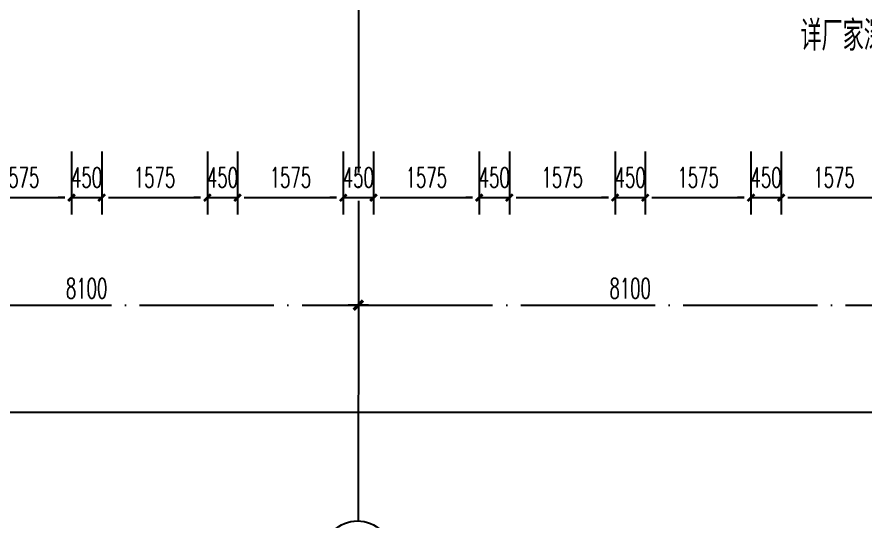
# Model space of a CAD drawing. Extents: x 824790 to 973415, y 4290613 to 4374713.
# Drawn here: x 927522 to 940160, y 4307924 to 4315426 of the extents above; entities that cross this region are included whole.
import ezdxf
from ezdxf.enums import TextEntityAlignment as Align

# ---------------------------------------------------------------- set-up
doc = ezdxf.new("R2010")
doc.units = 0
doc.header["$LTSCALE"] = 1000
doc.header["$MEASUREMENT"] = 0
for name, pattern in [('ACAD_ISO08W100', [36, 24, -3, 6, -3]), ('CENTER', [50.800000000000004, 31.75, -6.35, 6.35, -6.35]), ('DOTE', [2.4200000000000004, 2, -0.2, 0.02, -0.2])]:
    doc.linetypes.add(name, pattern=pattern)
doc.layers.get('0').update_dxf_attribs({"color": 255, "linetype": 'CONTINUOUS'})
for name, color, linetype in [('A-AXIS', 3, 'CONTINUOUS'), ('A-AXIS-TEXT', 7, 'CONTINUOUS'), ('A-DIM', 201, 'CONTINUOUS'), ('A-DOTE', 8, 'ACAD_ISO08W100'), ('A-NOTE', 150, 'CONTINUOUS'), ('A_DIM_EX1', 171, 'CONTINUOUS'), ('AXIS_TEXT', 7, 'CONTINUOUS'), ('DOTE', 17, 'DOTE')]:
    doc.layers.add(name, color=color, linetype=linetype)
doc.styles.add('COMPLEX', font='COMPLEX')
doc.styles.add('DIM_FONT', font='SIMPLEX.shx', dxfattribs={"width": 0.6, "bigfont": 'GBCBIG.shx'})
doc.styles.add('PRC-S', font='TJROMANS.shx', dxfattribs={"width": 0.7, "bigfont": 'hztxt.shx'})
doc.dimstyles.new('DIM100', dxfattribs={"dimscale": 100, "dimtxt": 3, "dimasz": 0.01, "dimexe": 1, "dimexo": 1, "dimgap": 1, "dimtad": 1, "dimdec": 0, "dimtxsty": 'DIM_FONT', "dimblk1": 'h-_DIMX', "dimblk2": 'h-_DIMX', "dimsah": 1, "dimcen": 0.01, "dimclrd": 256, "dimclre": 256, "dimclrt": 7, "dimadec": 3, "dimazin": 3, "dimtfac": 1, "dimtdec": 0, "dimtix": 1, "dimtmove": 2, "dimatfit": 3, "dimldrblk": 'h-_DIMX', "dimtzin": 5})
doc.dimstyles.new('DIMN', dxfattribs={"dimtxt": 300, "dimasz": 100, "dimexe": 250, "dimexo": 300, "dimgap": 150, "dimtad": 1, "dimdec": 0, "dimtxsty": 'DIM_FONT', "dimblk": 'h-_ArchTick', "dimcen": 2.5, "dimclrt": 7, "dimazin": 2, "dimtfac": 1, "dimtdec": 0, "dimtix": 1, "dimtmove": 2, "dimatfit": 3})

# ---------------------------------------------------------------- blocks, each defined once
blk = doc.blocks.new('h-_DIMX')
blk.add_line((-150, 0), (150, 0))
at = {"const_width": 50}
blk.add_lwpolyline([(-70, -70), (70, 70)], dxfattribs=at)
blk = doc.blocks.new('*D74')
at = {"layer": 'A-AXIS', "lineweight": -2, "transparency": 16777216}
for p, q in [((-2600528.884535955, -1783514.613253364), (-2600528.884535955, -1788987.515552993)), ((-2487528.88832289, -1783514.613253364), (-2487528.88832289, -1788987.515552993)), ((-2487529.88832289, -1788887.515552993), (-2600527.884535955, -1788887.515552993))]:
    blk.add_line(p, q, dxfattribs=at)
at = {"layer": 'A-AXIS', "lineweight": -2, "transparency": 16777216, "rotation": 180}
blk.add_blockref('h-_DIMX', (-2600528.884535955, -1788887.515552993), dxfattribs=at)
at = {"layer": 'A-AXIS', "lineweight": -2, "transparency": 16777216}
blk.add_blockref('h-_DIMX', (-2487528.88832289, -1788887.515552993), dxfattribs=at)
at = {"layer": 'A-AXIS', "color": 7, "transparency": 16777216, "insert": (-2544028.886429423, -1788637.515552993), "char_height": 300, "attachment_point": 5, "style": 'DIM_FONT'}
blk.add_mtext('\\A1;113000', dxfattribs=at)
blk = doc.blocks.new('h-_AXISO')
blk.add_circle((0, 0), 0.5)
at = {"layer": 'A-AXIS-TEXT', "style": 'COMPLEX', "width": 1.041666666666667}
blk.add_attdef('A', text='', height=0.56, dxfattribs=at).set_placement((-0.25, -0.28), (0.25, -0.28), align=Align.FIT)
blk = doc.blocks.new('h-轴号横')
at = {"layer": 'DOTE', "linetype": 'ACAD_ISO08W100'}
blk.add_line((-2507860.838810569, -1921497.747476185), (-2507861.485991401, -1925258.610291182), dxfattribs=at)
at = {"layer": 'A-AXIS'}
ref = blk.add_blockref('h-_AXISO', (-2507874.445944383, -1925755.033807322), dxfattribs=dict(at, xscale=1000, yscale=1000, zscale=1000, rotation=180))
ref.add_attrib('A', '14', dxfattribs={"layer": 'AXIS_TEXT', "height": 560, "style": 'COMPLEX', "width": 0.6048387096774194}).set_placement((-2508124.445944383, -1926035.033807322), (-2507624.445944383, -1926035.033807322), align=Align.FIT)
blk = doc.blocks.new('h-_ArchTick')
at = {"color": 0, "linetype": 'ByBlock', "const_width": 0.4}
blk.add_lwpolyline([(-0.5, -0.5), (0.5, 0.5)], dxfattribs=at)
blk = doc.blocks.new('*D452')
at = {"layer": 'A-DIM', "color": 0, "lineweight": -2, "transparency": 16777216}
for p, q in [((938909.8760527242, 4313425.931283326), (938909.8760527242, 4312486.815471748)), ((940484.8760527242, 4313425.931283326), (940484.8760527242, 4312486.815471748)), ((939009.8760527242, 4312736.815471748), (940384.8760527242, 4312736.815471748))]:
    blk.add_line(p, q, dxfattribs=at)
at = {"layer": 'A-DIM', "color": 0, "lineweight": -2, "transparency": 16777216, "xscale": 100, "yscale": 100, "zscale": 100, "rotation": 180}
blk.add_blockref('h-_ArchTick', (938909.8760527242, 4312736.815471748), dxfattribs=at)
at = {"layer": 'A-DIM', "color": 0, "lineweight": -2, "transparency": 16777216, "xscale": 100, "yscale": 100, "zscale": 100}
blk.add_blockref('h-_ArchTick', (940484.8760527242, 4312736.815471748), dxfattribs=at)
at = {"layer": 'A-DIM', "color": 7, "transparency": 16777216, "insert": (939697.3760527242, 4313036.815471748), "char_height": 300, "attachment_point": 5, "style": 'DIM_FONT'}
blk.add_mtext('\\A1;1575', dxfattribs=at)
blk = doc.blocks.new('*D453')
at = {"layer": 'A-DIM', "color": 0, "lineweight": -2, "transparency": 16777216}
for p, q in [((938459.8760527242, 4313425.931283326), (938459.8760527242, 4312486.815471748)), ((938909.8760527242, 4313425.931283326), (938909.8760527242, 4312486.815471748)), ((938359.8760527242, 4312736.815471748), (938259.8760527242, 4312736.815471748)), ((938459.8760527242, 4312736.815471748), (938909.8760527242, 4312736.815471748)), ((939009.8760527242, 4312736.815471748), (939109.8760527242, 4312736.815471748))]:
    blk.add_line(p, q, dxfattribs=at)
at = {"layer": 'A-DIM', "color": 0, "lineweight": -2, "transparency": 16777216, "xscale": 100, "yscale": 100, "zscale": 100}
blk.add_blockref('h-_ArchTick', (938459.8760527242, 4312736.815471748), dxfattribs=at)
at = {"layer": 'A-DIM', "color": 0, "lineweight": -2, "transparency": 16777216, "xscale": 100, "yscale": 100, "zscale": 100, "rotation": 180}
blk.add_blockref('h-_ArchTick', (938909.8760527242, 4312736.815471748), dxfattribs=at)
at = {"layer": 'A-DIM', "color": 7, "transparency": 16777216, "insert": (938684.8760527242, 4313036.815471748), "char_height": 300, "attachment_point": 5, "style": 'DIM_FONT'}
blk.add_mtext('\\A1;450', dxfattribs=at)
blk = doc.blocks.new('*D454')
at = {"layer": 'A-DIM', "color": 0, "lineweight": -2, "transparency": 16777216}
for p, q in [((936884.8760527242, 4313425.931283326), (936884.8760527242, 4312486.815471748)), ((938459.8760527242, 4313425.931283326), (938459.8760527242, 4312486.815471748)), ((936984.8760527242, 4312736.815471748), (938359.8760527242, 4312736.815471748))]:
    blk.add_line(p, q, dxfattribs=at)
at = {"layer": 'A-DIM', "color": 0, "lineweight": -2, "transparency": 16777216, "xscale": 100, "yscale": 100, "zscale": 100, "rotation": 180}
blk.add_blockref('h-_ArchTick', (936884.8760527242, 4312736.815471748), dxfattribs=at)
at = {"layer": 'A-DIM', "color": 0, "lineweight": -2, "transparency": 16777216, "xscale": 100, "yscale": 100, "zscale": 100}
blk.add_blockref('h-_ArchTick', (938459.8760527242, 4312736.815471748), dxfattribs=at)
at = {"layer": 'A-DIM', "color": 7, "transparency": 16777216, "insert": (937672.3760527242, 4313036.815471748), "char_height": 300, "attachment_point": 5, "style": 'DIM_FONT'}
blk.add_mtext('\\A1;1575', dxfattribs=at)
blk = doc.blocks.new('*D455')
at = {"layer": 'A-DIM', "color": 0, "lineweight": -2, "transparency": 16777216}
for p, q in [((936434.8760527242, 4313425.931283326), (936434.8760527242, 4312486.815471748)), ((936884.8760527242, 4313425.931283326), (936884.8760527242, 4312486.815471748)), ((936334.8760527242, 4312736.815471748), (936234.8760527242, 4312736.815471748)), ((936434.8760527242, 4312736.815471748), (936884.8760527242, 4312736.815471748)), ((936984.8760527242, 4312736.815471748), (937084.8760527242, 4312736.815471748))]:
    blk.add_line(p, q, dxfattribs=at)
at = {"layer": 'A-DIM', "color": 0, "lineweight": -2, "transparency": 16777216, "xscale": 100, "yscale": 100, "zscale": 100}
blk.add_blockref('h-_ArchTick', (936434.8760527242, 4312736.815471748), dxfattribs=at)
at = {"layer": 'A-DIM', "color": 0, "lineweight": -2, "transparency": 16777216, "xscale": 100, "yscale": 100, "zscale": 100, "rotation": 180}
blk.add_blockref('h-_ArchTick', (936884.8760527242, 4312736.815471748), dxfattribs=at)
at = {"layer": 'A-DIM', "color": 7, "transparency": 16777216, "insert": (936659.8760527242, 4313036.815471748), "char_height": 300, "attachment_point": 5, "style": 'DIM_FONT'}
blk.add_mtext('\\A1;450', dxfattribs=at)
blk = doc.blocks.new('*D456')
at = {"layer": 'A-DIM', "color": 0, "lineweight": -2, "transparency": 16777216}
for p, q in [((934859.8760527244, 4313425.931283326), (934859.8760527244, 4312486.815471748)), ((936434.8760527242, 4313425.931283326), (936434.8760527242, 4312486.815471748)), ((934959.8760527244, 4312736.815471748), (936334.8760527242, 4312736.815471748))]:
    blk.add_line(p, q, dxfattribs=at)
at = {"layer": 'A-DIM', "color": 0, "lineweight": -2, "transparency": 16777216, "xscale": 100, "yscale": 100, "zscale": 100, "rotation": 180}
blk.add_blockref('h-_ArchTick', (934859.8760527244, 4312736.815471748), dxfattribs=at)
at = {"layer": 'A-DIM', "color": 0, "lineweight": -2, "transparency": 16777216, "xscale": 100, "yscale": 100, "zscale": 100}
blk.add_blockref('h-_ArchTick', (936434.8760527242, 4312736.815471748), dxfattribs=at)
at = {"layer": 'A-DIM', "color": 7, "transparency": 16777216, "insert": (935647.3760527242, 4313036.815471748), "char_height": 300, "attachment_point": 5, "style": 'DIM_FONT'}
blk.add_mtext('\\A1;1575', dxfattribs=at)
blk = doc.blocks.new('*D457')
at = {"layer": 'A-DIM', "color": 0, "lineweight": -2, "transparency": 16777216}
for p, q in [((934409.8760527244, 4313425.931283326), (934409.8760527244, 4312486.815471748)), ((934859.8760527244, 4313425.931283326), (934859.8760527244, 4312486.815471748)), ((934309.8760527244, 4312736.815471748), (934209.8760527244, 4312736.815471748)), ((934409.8760527244, 4312736.815471748), (934859.8760527244, 4312736.815471748)), ((934959.8760527244, 4312736.815471748), (935059.8760527244, 4312736.815471748))]:
    blk.add_line(p, q, dxfattribs=at)
at = {"layer": 'A-DIM', "color": 0, "lineweight": -2, "transparency": 16777216, "xscale": 100, "yscale": 100, "zscale": 100}
blk.add_blockref('h-_ArchTick', (934409.8760527244, 4312736.815471748), dxfattribs=at)
at = {"layer": 'A-DIM', "color": 0, "lineweight": -2, "transparency": 16777216, "xscale": 100, "yscale": 100, "zscale": 100, "rotation": 180}
blk.add_blockref('h-_ArchTick', (934859.8760527244, 4312736.815471748), dxfattribs=at)
at = {"layer": 'A-DIM', "color": 7, "transparency": 16777216, "insert": (934634.8760527244, 4313036.815471748), "char_height": 300, "attachment_point": 5, "style": 'DIM_FONT'}
blk.add_mtext('\\A1;450', dxfattribs=at)
blk = doc.blocks.new('*D458')
at = {"layer": 'A-DIM', "color": 0, "lineweight": -2, "transparency": 16777216}
for p, q in [((932834.8760527244, 4313425.931283326), (932834.8760527244, 4312486.815471748)), ((934409.8760527244, 4313425.931283326), (934409.8760527244, 4312486.815471748)), ((932934.8760527244, 4312736.815471748), (934309.8760527244, 4312736.815471748))]:
    blk.add_line(p, q, dxfattribs=at)
at = {"layer": 'A-DIM', "color": 0, "lineweight": -2, "transparency": 16777216, "xscale": 100, "yscale": 100, "zscale": 100, "rotation": 180}
blk.add_blockref('h-_ArchTick', (932834.8760527244, 4312736.815471748), dxfattribs=at)
at = {"layer": 'A-DIM', "color": 0, "lineweight": -2, "transparency": 16777216, "xscale": 100, "yscale": 100, "zscale": 100}
blk.add_blockref('h-_ArchTick', (934409.8760527244, 4312736.815471748), dxfattribs=at)
at = {"layer": 'A-DIM', "color": 7, "transparency": 16777216, "insert": (933622.3760527244, 4313036.815471748), "char_height": 300, "attachment_point": 5, "style": 'DIM_FONT'}
blk.add_mtext('\\A1;1575', dxfattribs=at)
blk = doc.blocks.new('*D459')
at = {"layer": 'A-DIM', "color": 0, "lineweight": -2, "transparency": 16777216}
for p, q in [((932384.8760527244, 4313425.931283326), (932384.8760527244, 4312486.815471748)), ((932834.8760527244, 4313425.931283326), (932834.8760527244, 4312486.815471748)), ((932284.8760527244, 4312736.815471748), (932184.8760527244, 4312736.815471748)), ((932384.8760527244, 4312736.815471748), (932834.8760527244, 4312736.815471748)), ((932934.8760527244, 4312736.815471748), (933034.8760527244, 4312736.815471748))]:
    blk.add_line(p, q, dxfattribs=at)
at = {"layer": 'A-DIM', "color": 0, "lineweight": -2, "transparency": 16777216, "xscale": 100, "yscale": 100, "zscale": 100}
blk.add_blockref('h-_ArchTick', (932384.8760527244, 4312736.815471748), dxfattribs=at)
at = {"layer": 'A-DIM', "color": 0, "lineweight": -2, "transparency": 16777216, "xscale": 100, "yscale": 100, "zscale": 100, "rotation": 180}
blk.add_blockref('h-_ArchTick', (932834.8760527244, 4312736.815471748), dxfattribs=at)
at = {"layer": 'A-DIM', "color": 7, "transparency": 16777216, "insert": (932609.8760527244, 4313036.815471748), "char_height": 300, "attachment_point": 5, "style": 'DIM_FONT'}
blk.add_mtext('\\A1;450', dxfattribs=at)
blk = doc.blocks.new('*D460')
at = {"layer": 'A-DIM', "color": 0, "lineweight": -2, "transparency": 16777216}
for p, q in [((930809.876052724, 4313425.931283326), (930809.876052724, 4312486.815471748)), ((932384.8760527244, 4313425.931283326), (932384.8760527244, 4312486.815471748)), ((930909.876052724, 4312736.815471748), (932284.8760527244, 4312736.815471748))]:
    blk.add_line(p, q, dxfattribs=at)
at = {"layer": 'A-DIM', "color": 0, "lineweight": -2, "transparency": 16777216, "xscale": 100, "yscale": 100, "zscale": 100, "rotation": 180}
blk.add_blockref('h-_ArchTick', (930809.876052724, 4312736.815471748), dxfattribs=at)
at = {"layer": 'A-DIM', "color": 0, "lineweight": -2, "transparency": 16777216, "xscale": 100, "yscale": 100, "zscale": 100}
blk.add_blockref('h-_ArchTick', (932384.8760527244, 4312736.815471748), dxfattribs=at)
at = {"layer": 'A-DIM', "color": 7, "transparency": 16777216, "insert": (931597.3760527242, 4313036.815471748), "char_height": 300, "attachment_point": 5, "style": 'DIM_FONT'}
blk.add_mtext('\\A1;1575', dxfattribs=at)
blk = doc.blocks.new('*D461')
at = {"layer": 'A-DIM', "color": 0, "lineweight": -2, "transparency": 16777216}
for p, q in [((930359.8760527244, 4313425.931283326), (930359.8760527244, 4312486.815471748)), ((930809.876052724, 4313425.931283326), (930809.876052724, 4312486.815471748)), ((930259.8760527244, 4312736.815471748), (930159.8760527244, 4312736.815471748)), ((930359.8760527244, 4312736.815471748), (930809.876052724, 4312736.815471748)), ((930909.876052724, 4312736.815471748), (931009.876052724, 4312736.815471748))]:
    blk.add_line(p, q, dxfattribs=at)
at = {"layer": 'A-DIM', "color": 0, "lineweight": -2, "transparency": 16777216, "xscale": 100, "yscale": 100, "zscale": 100}
blk.add_blockref('h-_ArchTick', (930359.8760527244, 4312736.815471748), dxfattribs=at)
at = {"layer": 'A-DIM', "color": 0, "lineweight": -2, "transparency": 16777216, "xscale": 100, "yscale": 100, "zscale": 100, "rotation": 180}
blk.add_blockref('h-_ArchTick', (930809.876052724, 4312736.815471748), dxfattribs=at)
at = {"layer": 'A-DIM', "color": 7, "transparency": 16777216, "insert": (930584.8760527242, 4313036.815471748), "char_height": 300, "attachment_point": 5, "style": 'DIM_FONT'}
blk.add_mtext('\\A1;450', dxfattribs=at)
blk = doc.blocks.new('*D462')
at = {"layer": 'A-DIM', "color": 0, "lineweight": -2, "transparency": 16777216}
for p, q in [((928784.876052724, 4313425.931283326), (928784.876052724, 4312486.815471748)), ((930359.8760527244, 4313425.931283326), (930359.8760527244, 4312486.815471748)), ((928884.876052724, 4312736.815471748), (930259.8760527244, 4312736.815471748))]:
    blk.add_line(p, q, dxfattribs=at)
at = {"layer": 'A-DIM', "color": 0, "lineweight": -2, "transparency": 16777216, "xscale": 100, "yscale": 100, "zscale": 100, "rotation": 180}
blk.add_blockref('h-_ArchTick', (928784.876052724, 4312736.815471748), dxfattribs=at)
at = {"layer": 'A-DIM', "color": 0, "lineweight": -2, "transparency": 16777216, "xscale": 100, "yscale": 100, "zscale": 100}
blk.add_blockref('h-_ArchTick', (930359.8760527244, 4312736.815471748), dxfattribs=at)
at = {"layer": 'A-DIM', "color": 7, "transparency": 16777216, "insert": (929572.3760527242, 4313036.815471748), "char_height": 300, "attachment_point": 5, "style": 'DIM_FONT'}
blk.add_mtext('\\A1;1575', dxfattribs=at)
blk = doc.blocks.new('*D463')
at = {"layer": 'A-DIM', "color": 0, "lineweight": -2, "transparency": 16777216}
for p, q in [((928334.8760527244, 4313425.931283326), (928334.8760527244, 4312486.815471748)), ((928784.876052724, 4313425.931283326), (928784.876052724, 4312486.815471748)), ((928234.8760527244, 4312736.815471748), (928134.8760527244, 4312736.815471748)), ((928334.8760527244, 4312736.815471748), (928784.876052724, 4312736.815471748)), ((928884.876052724, 4312736.815471748), (928984.876052724, 4312736.815471748))]:
    blk.add_line(p, q, dxfattribs=at)
at = {"layer": 'A-DIM', "color": 0, "lineweight": -2, "transparency": 16777216, "xscale": 100, "yscale": 100, "zscale": 100}
blk.add_blockref('h-_ArchTick', (928334.8760527244, 4312736.815471748), dxfattribs=at)
at = {"layer": 'A-DIM', "color": 0, "lineweight": -2, "transparency": 16777216, "xscale": 100, "yscale": 100, "zscale": 100, "rotation": 180}
blk.add_blockref('h-_ArchTick', (928784.876052724, 4312736.815471748), dxfattribs=at)
at = {"layer": 'A-DIM', "color": 7, "transparency": 16777216, "insert": (928559.8760527242, 4313036.815471748), "char_height": 300, "attachment_point": 5, "style": 'DIM_FONT'}
blk.add_mtext('\\A1;450', dxfattribs=at)
blk = doc.blocks.new('*D464')
at = {"layer": 'A-DIM', "color": 0, "lineweight": -2, "transparency": 16777216}
for p, q in [((926759.876052724, 4313425.931283326), (926759.876052724, 4312486.815471748)), ((928334.8760527244, 4313425.931283326), (928334.8760527244, 4312486.815471748)), ((926859.876052724, 4312736.815471748), (928234.8760527244, 4312736.815471748))]:
    blk.add_line(p, q, dxfattribs=at)
at = {"layer": 'A-DIM', "color": 0, "lineweight": -2, "transparency": 16777216, "xscale": 100, "yscale": 100, "zscale": 100, "rotation": 180}
blk.add_blockref('h-_ArchTick', (926759.876052724, 4312736.815471748), dxfattribs=at)
at = {"layer": 'A-DIM', "color": 0, "lineweight": -2, "transparency": 16777216, "xscale": 100, "yscale": 100, "zscale": 100}
blk.add_blockref('h-_ArchTick', (928334.8760527244, 4312736.815471748), dxfattribs=at)
at = {"layer": 'A-DIM', "color": 7, "transparency": 16777216, "insert": (927547.3760527242, 4313036.815471748), "char_height": 300, "attachment_point": 5, "style": 'DIM_FONT'}
blk.add_mtext('\\A1;1575', dxfattribs=at)
blk = doc.blocks.new('h-wrt')
at = {"layer": 'A-DOTE', "linetype": 'CENTER', "ltscale": 0.05}
blk.add_line((-2508028.884582327, -1744636.162821466), (-2508028.884582328, -1784214.613253364), dxfattribs=at)
at = {"layer": 'A_DIM_EX1'}
blk.add_blockref('h-轴号横', (-168.0663593467325, 134757.2076343661), dxfattribs=at)
at = {"layer": 'A-AXIS'}
for base, p1, p2 in [((-2508028.846382327, -1787287.515552993), (-2516128.846382328, -1783214.613253364), (-2508028.846382327, -1783214.613253364)), ((-2499928.846382327, -1787287.515552993), (-2508028.846382328, -1783214.613253365), (-2499928.846382327, -1783214.613253365))]:
    blk.add_linear_dim(base=base, p1=p1, p2=p2, dimstyle='DIM100', dxfattribs=at).render()
dim = blk.add_linear_dim(base=(-2600528.884535955, -1788887.515552993), p1=(-2487528.88832289, -1783414.613253364), p2=(-2600528.884535955, -1783414.613253364), dimstyle='DIM100', dxfattribs=at)
dim.commit()
dim.dimension.update_dxf_attribs({"geometry": '*D74', "text_midpoint": (-2544028.886429423, -1788637.515552993)})

msp = doc.modelspace()

# ---------------------------------------------------------------- block references
at = {"layer": 'DOTE'}
msp.add_blockref('h-wrt', (3440638.760634621, 6098424.331024741), dxfattribs=at)

# ---------------------------------------------------------------- texts
at = {"layer": 'A-NOTE', "style": 'PRC-S', "width": 0.7}
msp.add_text('详厂家深化设计', height=450, dxfattribs=at).set_placement((939196.4818201486, 4314922.500038103))

# ---------------------------------------------------------------- dimensions: what is measured, and where the dimension line sits
at = {"layer": 'A-DIM'}
for p1, p2, picture, middle in [((926759.876052724, 4313725.931283326), (928334.8760527244, 4313725.931283326), '*D464', (927547.3760527242, 4313036.815471748)), ((928334.8760527244, 4313725.931283326), (928784.876052724, 4313725.931283326), '*D463', (928559.8760527242, 4313036.815471748)), ((928784.876052724, 4313725.931283326), (930359.8760527244, 4313725.931283326), '*D462', (929572.3760527242, 4313036.815471748)), ((930359.8760527244, 4313725.931283326), (930809.876052724, 4313725.931283326), '*D461', (930584.8760527242, 4313036.815471748)), ((930809.876052724, 4313725.931283326), (932384.8760527244, 4313725.931283326), '*D460', (931597.3760527242, 4313036.815471748)), ((932384.8760527244, 4313725.931283326), (932834.8760527244, 4313725.931283326), '*D459', (932609.8760527244, 4313036.815471748)), ((932834.8760527244, 4313725.931283326), (934409.8760527244, 4313725.931283326), '*D458', (933622.3760527244, 4313036.815471748)), ((934409.8760527244, 4313725.931283326), (934859.8760527244, 4313725.931283326), '*D457', (934634.8760527244, 4313036.815471748)), ((934859.8760527244, 4313725.931283326), (936434.8760527242, 4313725.931283326), '*D456', (935647.3760527242, 4313036.815471748)), ((936434.8760527242, 4313725.931283326), (936884.8760527242, 4313725.931283326), '*D455', (936659.8760527242, 4313036.815471748)), ((936884.8760527242, 4313725.931283326), (938459.8760527242, 4313725.931283326), '*D454', (937672.3760527242, 4313036.815471748)), ((938459.8760527242, 4313725.931283326), (938909.8760527242, 4313725.931283326), '*D453', (938684.8760527242, 4313036.815471748)), ((938909.8760527242, 4313725.931283326), (940484.8760527242, 4313725.931283326), '*D452', (939697.3760527242, 4313036.815471748))]:
    dim = msp.add_aligned_dim(p1=p1, p2=p2, distance=-989.1158115779981, dimstyle='DIMN', dxfattribs=at)
    dim.commit()
    dim.dimension.update_dxf_attribs({"geometry": picture, "text_midpoint": middle})

doc.saveas('drawing.dxf')
